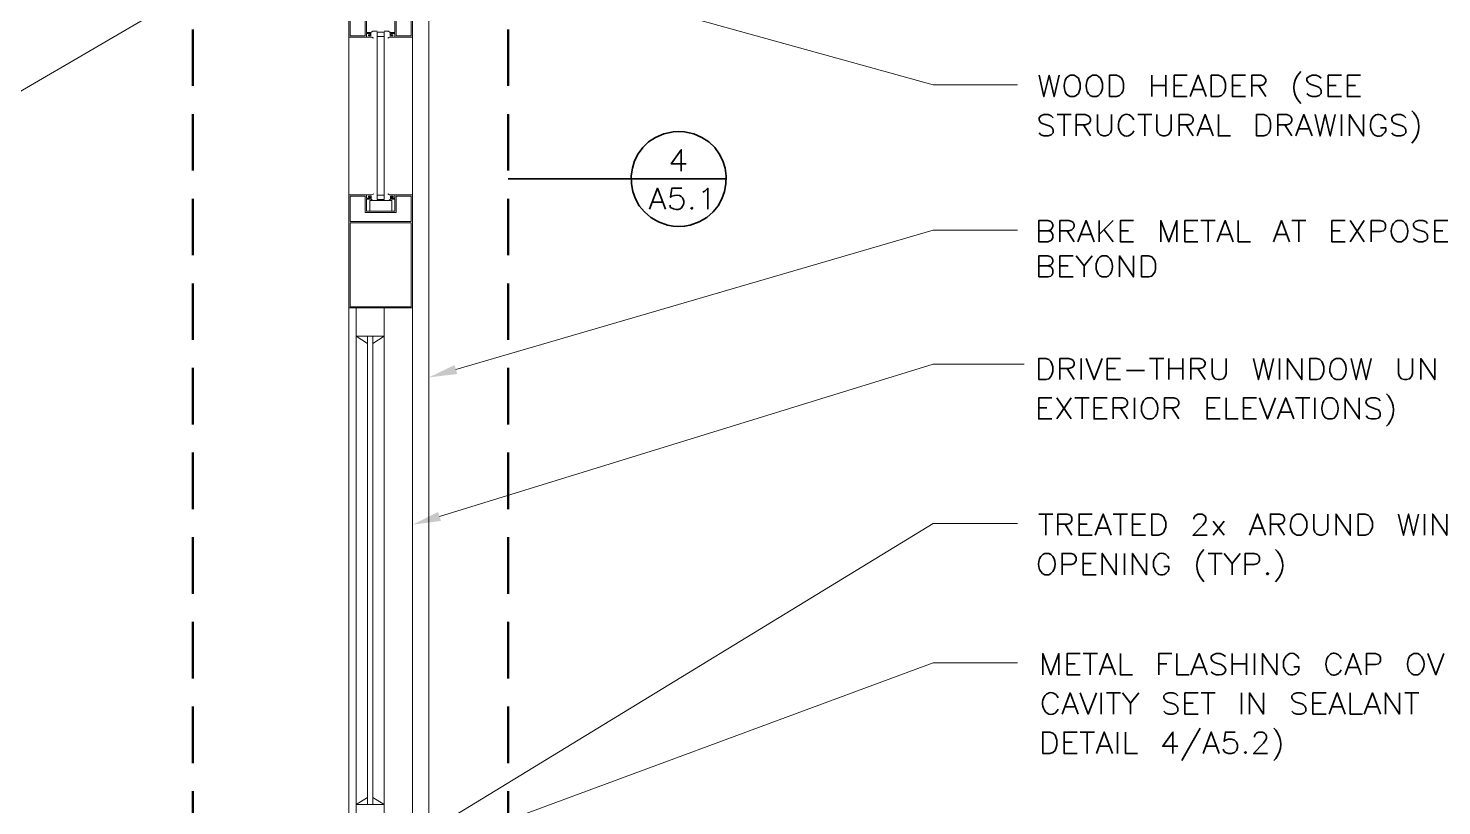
# Model space of a CAD drawing. Header units: inches. Extents: x 5 to 516, y -193 to 129.
# Drawn here: x 33.73 to 42.09, y -187.71 to -183.11 of the extents above; entities that cross this region are included whole.
import ezdxf

# ---------------------------------------------------------------- set-up
doc = ezdxf.new("R2010")
doc.units = ezdxf.units.IN
doc.header["$MEASUREMENT"] = 0
doc.layers.add('PDF7_Geometry', color=7, linetype='Continuous')
doc.layers.add('PDF7_Solid Fills', color=7, linetype='Continuous')

msp = doc.modelspace()

# ---------------------------------------------------------------- linework, layer by layer
at = {"layer": 'PDF7_Geometry', "lineweight": 15}
for points in [[(35.5957741, -182.4802286), (39.0824411, -183.4468954), (39.5824411, -183.4468954)], [(34.7913285, -182.8402276), (32.9991061, -183.8857832), (32.537995, -183.8857832)], [(36.1013284, -182.8946732), (36.1024395, -187.8891183)], [(35.7657752, -183.1657835), (35.6302196, -183.1657835), (35.6302196, -182.9991168)], [(35.7268858, -183.1580054), (35.6379969, -183.1580054), (35.6379969, -183.0068943), (35.6613303, -183.0068943)], [(35.8702189, -183.1657835), (36.0057745, -183.1657835), (36.0057745, -182.9991168), (35.9746633, -182.9991168), (35.9746633, -183.0068946)], [(35.9091083, -183.0613393), (35.9091083, -183.158006), (35.9979972, -183.158006), (35.9979972, -183.0068949)], [(35.7268845, -183.158006), (35.7268845, -183.0613393)], [(35.734663, -183.1391168), (35.734663, -183.0691168)], [(35.8746631, -183.1580057), (35.8746631, -183.1391168), (35.9013297, -183.1391168), (35.9013297, -183.0691168)], [(35.6302183, -183.1657835), (35.6302183, -187.8424504)], [(35.734663, -183.1657835), (35.734663, -183.1446724)], [(35.7602187, -183.158006), (35.7602187, -183.1391171), (35.7346631, -183.1391171)], [(35.7446633, -183.1580062), (35.7446633, -183.1524507), (35.7557744, -183.1524507), (35.7557744, -183.1446729), (35.7346633, -183.1446729)], [(35.7446638, -183.158006), (35.7602193, -183.158006)], [(35.7602182, -183.1391171), (35.7713294, -183.1313393), (35.7968849, -183.1313393)], [(35.7757736, -183.1713388), (35.7657736, -183.1657833)], [(35.796885, -183.1368946), (35.8391072, -183.1368946)], [(35.796885, -183.1624503), (35.8391072, -183.1624503)], [(35.8391078, -183.1313393), (35.8646633, -183.1313393)], [(35.859107, -183.1713388), (35.8702181, -183.1657833)], [(35.8646634, -183.1313393), (35.8746634, -183.1391171)], [(35.8746635, -183.158006), (35.8902191, -183.158006), (35.8902191, -183.1524505), (35.8802191, -183.1524505)], [(35.9013297, -183.1446732), (35.8802186, -183.1446732), (35.8802186, -183.152451)], [(35.9013297, -183.1657835), (35.9013297, -183.1446724)], [(36.0057745, -183.1657835), (36.0057745, -187.8835615)], [(35.6302183, -184.0968952), (35.7657739, -184.0968952)], [(35.7268845, -184.2013393), (35.7268845, -184.1046727), (35.6379956, -184.1046727), (35.6379956, -184.2557838)], [(35.734663, -184.0968952), (35.734663, -184.1180063)], [(35.734663, -184.1180055), (35.7557742, -184.1180055)], [(35.734663, -184.193562), (35.734663, -184.1224509), (35.7613297, -184.1224509)], [(35.7457737, -184.1046727), (35.7613293, -184.1046727)], [(35.7457744, -184.1046724), (35.7457744, -184.110228), (35.7557744, -184.110228), (35.7557744, -184.1180058)], [(35.796885, -184.1302283), (35.7713294, -184.1302283), (35.7613294, -184.1224505)], [(35.7613309, -184.1046727), (35.7613309, -184.1224505)], [(35.7768858, -184.0913399), (35.7657747, -184.0968954)], [(35.796885, -184.0991173), (35.8391072, -184.0991173)], [(35.796885, -184.1257841), (35.8391072, -184.1257841)], [(35.8391078, -184.1302283), (35.8646633, -184.1302283)], [(35.8602192, -184.0913399), (35.8702192, -184.0968954)], [(35.8646634, -184.1302283), (35.8757745, -184.1224505), (35.9013301, -184.1224505)], [(36.0057745, -184.0968952), (35.8702189, -184.0968952)], [(35.8757734, -184.1046727), (35.891329, -184.1046727), (35.891329, -184.1102282), (35.8802179, -184.1102282)], [(35.8757741, -184.1046727), (35.8757741, -184.1224505)], [(35.8802183, -184.110228), (35.8802183, -184.1180058)], [(35.9013297, -184.1180055), (35.8802186, -184.1180055)], [(35.9013297, -184.0968952), (35.9013297, -184.1180063)], [(35.9013297, -184.1224509), (35.9013297, -184.193562)], [(35.9091083, -184.2013393), (35.9091083, -184.1046727), (35.9979972, -184.1046727)], [(35.9979959, -184.1046727), (35.9979959, -184.2557838)], [(35.7268845, -184.2013388), (35.9091067, -184.2013388)], [(35.734663, -184.1935613), (35.9013297, -184.1935613)], [(35.6379969, -184.2557844), (35.997997, -184.2557844)], [(35.997997, -184.2635619), (35.6379969, -184.2635619), (35.6379969, -184.7580064)], [(35.9979959, -184.2635619), (35.9979959, -184.7580064)], [(36.2624409, -185.1291173), (39.0824411, -184.306895), (39.5824411, -184.306895)], [(36.0057745, -184.7657841), (35.6302188, -184.7657841)], [(35.9979959, -184.758006), (35.6379958, -184.758006)], [(35.6724411, -184.7657841), (35.6724411, -184.9324507)], [(35.8391078, -184.7657841), (35.8391078, -184.9324507), (35.77133, -184.974673)], [(35.6724411, -187.7046734), (35.6724411, -184.873562)], [(35.8391078, -187.7046734), (35.8391078, -184.873562)], [(35.7402172, -184.9746729), (35.6724395, -184.9324507), (35.8391061, -184.9324507)], [(35.7402172, -187.6991175), (35.7402172, -184.9324507)], [(35.7713294, -187.6991175), (35.7713294, -184.9324507)], [(36.1646625, -185.9968949), (39.0824405, -185.0980059), (39.6202185, -185.0980059)], [(35.8068857, -188.0368957), (39.0824416, -186.0380066), (39.5824417, -186.0380066)], [(36.2835523, -187.8968952), (39.0824413, -186.8624506), (39.5824414, -186.8624506)], [(35.7713294, -187.6580064), (35.8391071, -187.6991175), (35.6724405, -187.6991175), (35.7402182, -187.6580064)], [(35.6724411, -187.6991178), (35.6724411, -187.8735622), (35.8391078, -187.8735622), (35.8391078, -187.6991178)]]:
    msp.add_lwpolyline(points, dxfattribs=at)
at = {"layer": 'PDF7_Geometry', "lineweight": 50}
for points in [[(34.7079951, -183.453562), (34.7079951, -183.1202286)], [(36.5702186, -183.1202286), (36.5702186, -183.453562)], [(34.7079951, -183.953562), (34.7079951, -183.6202287)], [(36.5702186, -183.6202287), (36.5702186, -183.953562)], [(34.7079951, -184.4535621), (34.7079951, -184.1202287)], [(36.5702186, -184.1202287), (36.5702186, -184.4535621)], [(34.7079951, -184.9535621), (34.7079951, -184.6202288)], [(36.5702186, -184.6202288), (36.5702186, -184.9535621)], [(34.7079951, -185.4535622), (34.7079951, -185.1202288)], [(36.5702186, -185.1202288), (36.5702186, -185.4535622)], [(34.7079951, -185.9535622), (34.7079951, -185.6202288)], [(36.5702186, -185.6202288), (36.5702186, -185.9535622)], [(34.7079951, -186.4535622), (34.7079951, -186.1202289)], [(36.5702186, -186.1202289), (36.5702186, -186.4535622)], [(34.7079951, -186.9535623), (34.7079951, -186.6202289)], [(36.5702186, -186.6202289), (36.5702186, -186.9535623)], [(34.7079951, -187.4535623), (34.7079951, -187.120229)], [(36.5702186, -187.120229), (36.5702186, -187.4535623)], [(34.7079951, -187.9535624), (34.7079951, -187.620229)], [(36.5702186, -187.620229), (36.5702186, -187.9535624)]]:
    msp.add_lwpolyline(points, dxfattribs=at)
at = {"layer": 'PDF7_Geometry', "lineweight": 15}
for points in [[(35.796885, -184.1257836), (35.796885, -183.1368946), (35.8391072, -183.1368946), (35.8391072, -184.1257836)], [(35.8835527, -184.130228), (35.8835527, -184.1935613), (35.7535527, -184.1935613), (35.7535527, -184.130228)]]:
    msp.add_lwpolyline(points, close=True, dxfattribs=at)
at = {"layer": 'PDF7_Geometry', "lineweight": 35}
for points in [[(41.2568848, -183.3680054), (41.2457737, -183.3802276)], [(39.7091077, -183.3913389), (39.7379966, -183.5168945), (39.7679966, -183.3913389), (39.7979966, -183.5168945), (39.8279966, -183.3913389)], [(39.8935515, -183.5168945), (39.9168848, -183.5168945), (39.929107, -183.5113389), (39.9413292, -183.4991167), (39.9468848, -183.4868945), (39.9524404, -183.4691167), (39.9524404, -183.4391167), (39.9468848, -183.4213389), (39.9413292, -183.4091167), (39.929107, -183.3980056), (39.9168848, -183.3913389), (39.8935515, -183.3913389), (39.8813292, -183.3980056), (39.869107, -183.4091167)], [(40.024664, -183.5168945), (40.0479974, -183.5168945), (40.0602196, -183.5113389), (40.0724418, -183.4991167), (40.0779974, -183.4868945), (40.0835529, -183.4691167), (40.0835529, -183.4391167), (40.0779974, -183.4213389), (40.0724418, -183.4091167), (40.0602196, -183.3980056), (40.0479974, -183.3913389), (40.024664, -183.3913389), (40.0124418, -183.3980056), (40.0002196, -183.4091167)], [(40.3757744, -183.3913389), (40.3757744, -183.5168945)], [(40.3757744, -183.4513387), (40.4591078, -183.4513387)], [(40.4591078, -183.3913389), (40.4591078, -183.5168945)], [(40.5846625, -183.516895), (40.5068847, -183.516895), (40.5068847, -183.3913395), (40.5846625, -183.3913395)], [(40.5068847, -183.4513387), (40.5546625, -183.4513387)], [(40.6024409, -183.516895), (40.6502187, -183.3913395), (40.6968854, -183.516895)], [(40.9291076, -183.516895), (40.852441, -183.516895), (40.852441, -183.3913395), (40.9291076, -183.3913395)], [(40.852441, -183.4513387), (40.9002187, -183.4513387)], [(40.9657742, -183.516895), (40.9657742, -183.3913395), (41.0191076, -183.3913395), (41.0368853, -183.3980061), (41.0424409, -183.4035617), (41.0491076, -183.4157839), (41.0491076, -183.4280061), (41.0424409, -183.4391172), (41.0368853, -183.4457839), (41.0191076, -183.4513395), (40.9657742, -183.4513395)], [(41.0068848, -183.4513387), (41.049107, -183.5168943)], [(41.3757745, -183.4091171), (41.3646634, -183.398006), (41.3468856, -183.3913393), (41.3224412, -183.3913393), (41.3046634, -183.398006), (41.2924412, -183.4091171), (41.2924412, -183.4213393), (41.2991078, -183.4335616), (41.3046634, -183.4391171), (41.3168856, -183.4457838), (41.3524412, -183.4568949), (41.3646634, -183.4635616), (41.370219, -183.4691171), (41.3757745, -183.4813393), (41.3757745, -183.4991171), (41.3646634, -183.5113393), (41.3468856, -183.5168949), (41.3224412, -183.5168949), (41.3046634, -183.5113393), (41.2924412, -183.4991171)], [(41.4957751, -183.516895), (41.4179973, -183.516895), (41.4179973, -183.3913395), (41.4957751, -183.3913395)], [(41.4179973, -183.4513387), (41.4657751, -183.4513387)], [(41.6091083, -183.516895), (41.5313305, -183.516895), (41.5313305, -183.3913395), (41.6091083, -183.3913395)], [(41.5313305, -183.4513387), (41.5791083, -183.4513387)], [(40.620218, -183.4746723), (40.6791069, -183.4746723)], [(41.2457737, -183.5468943), (41.2568848, -183.5580054)], [(39.7924411, -183.6424511), (39.7802188, -183.6302289), (39.7624411, -183.6235622), (39.7379966, -183.6235622), (39.7202188, -183.6302289), (39.7091077, -183.6424511), (39.7091077, -183.6535623), (39.7146633, -183.6657845), (39.7202188, -183.67134), (39.7324411, -183.6780067), (39.7679966, -183.6891178), (39.7802188, -183.6957845), (39.7857744, -183.70134), (39.7924411, -183.7135623), (39.7924411, -183.73134), (39.7802188, -183.7435623), (39.7624411, -183.7491178), (39.7379966, -183.7491178), (39.7202188, -183.7435623), (39.7091077, -183.73134)], [(39.8157746, -183.6235619), (39.8991079, -183.6235619)], [(39.8579973, -183.6235619), (39.8579973, -183.7491175)], [(39.9291078, -183.7491169), (39.9291078, -183.6235613), (39.9824412, -183.6235613), (40.0002189, -183.630228), (40.0068856, -183.6357835), (40.0124412, -183.6480057), (40.0124412, -183.660228), (40.0068856, -183.6713391), (40.0002189, -183.6780057), (39.9824412, -183.6835613), (39.9291078, -183.6835613)], [(40.0546639, -183.6235619), (40.0546639, -183.7135619), (40.0602195, -183.7313397), (40.0724417, -183.7435619), (40.0902195, -183.7491175), (40.1013306, -183.7491175), (40.1202195, -183.7435619), (40.1313306, -183.7313397), (40.1379973, -183.7135619), (40.1379973, -183.6235619)], [(40.2924411, -183.6235619), (40.3757744, -183.6235619)], [(40.3335517, -183.6235619), (40.3335517, -183.7491175)], [(40.4057744, -183.6235619), (40.4057744, -183.7135619), (40.4113299, -183.7313397), (40.4235521, -183.7435619), (40.4413299, -183.7491175), (40.4535521, -183.7491175), (40.4713299, -183.7435619), (40.482441, -183.7313397), (40.4891077, -183.7135619), (40.4891077, -183.6235619)], [(40.5368847, -183.7491169), (40.5368847, -183.6235613), (40.590218, -183.6235613), (40.6079958, -183.630228), (40.6135513, -183.6357835), (40.620218, -183.6480057), (40.620218, -183.660228), (40.6135513, -183.6713391), (40.6079958, -183.6780057), (40.590218, -183.6835613), (40.5368847, -183.6835613)], [(40.6435515, -183.7491169), (40.6913293, -183.6235613), (40.7391071, -183.7491169)], [(40.7691076, -183.6235619), (40.7691076, -183.7491175), (40.8402187, -183.7491175)], [(41.120218, -183.7491169), (41.120218, -183.6235613), (41.1735514, -183.6235613), (41.1913292, -183.630228), (41.1979958, -183.6357835), (41.2035514, -183.6480057), (41.2035514, -183.660228), (41.1979958, -183.6713391), (41.1913292, -183.6780057), (41.1735514, -183.6835613), (41.120218, -183.6835613)], [(41.2268849, -183.7491169), (41.2746627, -183.6235613), (41.3224405, -183.7491169)], [(41.3402181, -183.6235619), (41.3702182, -183.7491175), (41.4002182, -183.6235619), (41.4302182, -183.7491175), (41.4602182, -183.6235619)], [(41.4957742, -183.6235619), (41.4957742, -183.7491175)], [(41.5435534, -183.7491169), (41.5435534, -183.6235613), (41.6268867, -183.7491169), (41.6268867, -183.6235613)], [(41.8768856, -183.6424511), (41.8646634, -183.6302289), (41.8468856, -183.6235622), (41.8224412, -183.6235622), (41.8046634, -183.6302289), (41.7935523, -183.6424511), (41.7935523, -183.6535623), (41.7991078, -183.6657845), (41.8046634, -183.67134), (41.8168856, -183.6780067), (41.8524412, -183.6891178), (41.8646634, -183.6957845), (41.870219, -183.70134), (41.8768856, -183.7135623), (41.8768856, -183.73134), (41.8646634, -183.7435623), (41.8468856, -183.7491178), (41.8224412, -183.7491178), (41.8046634, -183.7435623), (41.7935523, -183.73134)], [(41.9124409, -183.6002284), (41.9246631, -183.6124506)], [(39.9713306, -183.6835617), (40.0124417, -183.7491173)], [(40.5779975, -183.6835617), (40.6202197, -183.7491173)], [(40.6613308, -183.7068952), (40.7213308, -183.7068952)], [(41.1624408, -183.6835617), (41.2035519, -183.7491173)], [(41.2457741, -183.7068952), (41.304663, -183.7068952)], [(41.7513304, -183.7313396), (41.757997, -183.7191174), (41.757997, -183.7013396), (41.727997, -183.7013396)], [(37.6135516, -183.7246721), (37.5791072, -183.7224499), (37.5457739, -183.7246721)], [(40.2502187, -183.7435618), (40.2624409, -183.7313396), (40.2691076, -183.7191174)], [(41.9246631, -183.7791173), (41.9124409, -183.7913395)], [(37.5946644, -183.9568947), (37.5946644, -183.8313391), (37.5346644, -183.9146725), (37.6235533, -183.9146725)], [(36.5702186, -184.0035623), (37.2979964, -184.0035623)], [(37.8602193, -184.0035623), (37.297997, -184.0035623)], [(37.406884, -184.1824507), (37.4546618, -184.0580062), (37.5013285, -184.1824507)], [(37.5968842, -184.0580056), (37.5379954, -184.0580056), (37.5313287, -184.111339), (37.5379954, -184.1057834)], [(37.7224404, -184.0813392), (37.7335515, -184.0757836), (37.7513292, -184.0580058), (37.7513292, -184.1824503)], [(37.4246634, -184.141339), (37.4835523, -184.141339)], [(37.5313287, -184.171339), (37.5257731, -184.1591168)], [(37.5124405, -184.2768944), (37.5457739, -184.2824499), (37.5791072, -184.2846721), (37.6135516, -184.2824499), (37.646885, -184.2768944)], [(39.7068856, -184.374673), (39.7068856, -184.2491174), (39.76133, -184.2491174), (39.7791078, -184.2557841), (39.7846634, -184.2613397), (39.7902189, -184.2735619), (39.7902189, -184.284673), (39.7846634, -184.2968952), (39.7791078, -184.3035619), (39.76133, -184.3091175), (39.7068856, -184.3091175)], [(39.8324417, -184.374673), (39.8324417, -184.2491174), (39.885775, -184.2491174), (39.9035528, -184.2557841), (39.9102195, -184.2613397), (39.915775, -184.2735619), (39.915775, -184.284673), (39.9102195, -184.2968952), (39.9035528, -184.3035619), (39.885775, -184.3091175), (39.8324417, -184.3091175)], [(39.9391086, -184.374673), (39.9868863, -184.2491174), (40.0346641, -184.374673)], [(40.0646624, -184.2491169), (40.0646624, -184.3746725)], [(40.1479957, -184.2491169), (40.0646624, -184.3324502)], [(40.2668852, -184.374673), (40.1902185, -184.374673), (40.1902185, -184.2491174), (40.2668852, -184.2491174)], [(40.4279979, -184.374673), (40.4279979, -184.2491174), (40.4757757, -184.374673), (40.5235535, -184.2491174), (40.5235535, -184.374673)], [(40.6479978, -184.374673), (40.5713311, -184.374673), (40.5713311, -184.2491174), (40.6479978, -184.2491174)], [(40.6657751, -184.2491169), (40.7491084, -184.2491169)], [(40.7079956, -184.2491169), (40.7079956, -184.3746725)], [(40.7613313, -184.374673), (40.8091091, -184.2491174), (40.8568869, -184.374673)], [(40.8868851, -184.2491169), (40.8868851, -184.3746725), (40.9579963, -184.3746725)], [(41.0946647, -184.374673), (41.1424424, -184.2491174), (41.1902202, -184.374673)], [(41.2024414, -184.2491169), (41.2857748, -184.2491169)], [(41.243552, -184.2491169), (41.243552, -184.3746725)], [(41.5179964, -184.374673), (41.4402186, -184.374673), (41.4402186, -184.2491174), (41.5179964, -184.2491174)], [(41.6313299, -184.2491169), (41.5479965, -184.3746725)], [(41.5479977, -184.2491169), (41.631331, -184.3746725)], [(41.6724416, -184.374673), (41.6724416, -184.2491174), (41.7257749, -184.2491174), (41.7446638, -184.2557841), (41.7502194, -184.2613397), (41.7557749, -184.2735619), (41.7557749, -184.2913397), (41.7502194, -184.3035619), (41.7446638, -184.3091175), (41.7257749, -184.314673), (41.6724416, -184.314673)], [(41.863552, -184.2557836), (41.8513298, -184.2491169), (41.8279965, -184.2491169), (41.8157742, -184.2557836), (41.803552, -184.2668947)], [(42.0057749, -184.2668951), (41.9946638, -184.255784), (41.976886, -184.2491173), (41.9524416, -184.2491173), (41.9346638, -184.255784), (41.9224416, -184.2668951), (41.9224416, -184.2791173), (41.9291083, -184.2913395), (41.9346638, -184.2968951), (41.946886, -184.3035618), (41.9824416, -184.3146729), (41.9946638, -184.3213395), (42.0002194, -184.3268951), (42.0057749, -184.3391173), (42.0057749, -184.3568951), (41.9946638, -184.3680062), (41.976886, -184.3746729), (41.9524416, -184.3746729), (41.9346638, -184.3680062), (41.9224416, -184.3568951)], [(42.1257744, -184.374673), (42.0479966, -184.374673), (42.0479966, -184.2491174), (42.1257744, -184.2491174)], [(39.7613312, -184.3091179), (39.779109, -184.3146734), (39.7846645, -184.3213401), (39.7902201, -184.3324512), (39.7902201, -184.350229), (39.7846645, -184.3624512), (39.779109, -184.3680068), (39.7613312, -184.3746734), (39.7068868, -184.3746734)], [(39.8746622, -184.3091179), (39.9157733, -184.3746734)], [(39.9579955, -184.3324502), (40.0168844, -184.3324502)], [(40.0946646, -184.3035614), (40.1479979, -184.3746725)], [(40.1902185, -184.3091179), (40.2368852, -184.3091179)], [(40.5713311, -184.3091179), (40.6191089, -184.3091179)], [(40.7791083, -184.3324502), (40.8391084, -184.3324502)], [(41.1124417, -184.3324502), (41.1724417, -184.3324502)], [(41.4402186, -184.3091179), (41.4879964, -184.3091179)], [(41.8279965, -184.3746725), (41.8513298, -184.3746725), (41.863552, -184.3680058)], [(42.0479966, -184.3091179), (42.0957744, -184.3091179)], [(39.7068856, -184.5824503), (39.7068856, -184.4580058), (39.76133, -184.4580058), (39.7791078, -184.4635614), (39.7846634, -184.470228), (39.7902189, -184.4813391), (39.7902189, -184.4935614), (39.7846634, -184.5057836), (39.7791078, -184.5113391), (39.76133, -184.5168947), (39.7068856, -184.5168947)], [(39.9102195, -184.5824503), (39.8324417, -184.5824503), (39.8324417, -184.4580058), (39.9102195, -184.4580058)], [(39.9279979, -184.4580064), (39.9757757, -184.5168952), (39.9757757, -184.5824508)], [(40.0235518, -184.4580064), (39.975774, -184.5168952)], [(40.1179973, -184.4635619), (40.1068862, -184.4580064), (40.0824417, -184.4580064), (40.0702195, -184.4635619), (40.0591084, -184.4757841)], [(40.1835521, -184.5824503), (40.1835521, -184.4580058), (40.2668855, -184.5824503), (40.2668855, -184.4580058)], [(39.7613312, -184.5168951), (39.779109, -184.5235618), (39.7846645, -184.5291173), (39.7902201, -184.5413396), (39.7902201, -184.5591173), (39.7846645, -184.5713396), (39.779109, -184.5768951), (39.7613312, -184.5824507), (39.7068868, -184.5824507)], [(39.8324417, -184.5168951), (39.8802195, -184.5168951)], [(40.0824417, -184.5824508), (40.1068862, -184.5824508), (40.1179973, -184.5768953)], [(39.8324417, -185.1891172), (39.8324417, -185.0646727), (39.885775, -185.0646727), (39.9035528, -185.0702283), (39.9102195, -185.0757838), (39.915775, -185.088006), (39.915775, -185.1002283), (39.9102195, -185.1124505), (39.9035528, -185.118006), (39.885775, -185.1235616), (39.8324417, -185.1235616)], [(39.8746622, -185.123562), (39.9157733, -185.1891176)], [(39.9579955, -185.0646732), (39.9579955, -185.1891177)], [(39.9868855, -185.0646732), (40.0346633, -185.1891177), (40.0824411, -185.0646732)], [(40.1902194, -185.1891172), (40.1124416, -185.1891172), (40.1124416, -185.0646727), (40.1902194, -185.0646727)], [(40.1124416, -185.123562), (40.1602194, -185.123562)], [(40.3624416, -185.0646732), (40.445775, -185.0646732)], [(40.4046644, -185.0646732), (40.4046644, -185.1891177)], [(40.4757749, -185.0646732), (40.4757749, -185.1891177)], [(40.4757749, -185.123562), (40.5591082, -185.123562)], [(40.5591082, -185.0646732), (40.5591082, -185.1891177)], [(40.6068852, -185.1891172), (40.6068852, -185.0646727), (40.6602185, -185.0646727), (40.6779963, -185.0702283), (40.6835519, -185.0757838), (40.6902185, -185.088006), (40.6902185, -185.1002283), (40.6835519, -185.1124505), (40.6779963, -185.118006), (40.6602185, -185.1235616), (40.6068852, -185.1235616)], [(40.6479958, -185.123562), (40.690218, -185.1891176)], [(40.7313291, -185.0646732), (40.7313291, -185.1535621), (40.7379958, -185.1713399), (40.7491069, -185.1835621), (40.7679958, -185.1891177), (40.7791069, -185.1891177), (40.7968847, -185.1835621), (40.8091069, -185.1713399), (40.8146625, -185.1535621), (40.8146625, -185.0646732)], [(40.9757749, -185.0646732), (41.0057749, -185.1891177), (41.0357749, -185.0646732), (41.0657749, -185.1891177), (41.0946638, -185.0646732)], [(41.1302188, -185.0646732), (41.1302188, -185.1891177)], [(41.177998, -185.1891172), (41.177998, -185.0646727), (41.2613313, -185.1891172), (41.2613313, -185.0646727)], [(41.5002199, -185.0702288), (41.4879977, -185.0646732), (41.4646643, -185.0646732), (41.4524421, -185.0702288), (41.4402199, -185.082451)], [(41.5535519, -185.0646732), (41.5835519, -185.1891177), (41.6135519, -185.0646732), (41.6424408, -185.1891177), (41.6724408, -185.0646732)], [(41.8335518, -185.0646732), (41.8335518, -185.1535621), (41.8391073, -185.1713399), (41.8513296, -185.1835621), (41.8691074, -185.1891177), (41.8813296, -185.1891177), (41.8991074, -185.1835621), (41.9113296, -185.1713399), (41.9168851, -185.1535621), (41.9168851, -185.0646732)], [(41.9646632, -185.1891172), (41.9646632, -185.0646727), (42.0479966, -185.1891172), (42.0479966, -185.0646727)], [(40.2257749, -185.1357837), (40.3324416, -185.1357837)], [(41.4646643, -185.1891177), (41.4879977, -185.1891177), (41.5002199, -185.1835621)], [(39.7846634, -185.4213396), (39.7068856, -185.4213396), (39.7068856, -185.2968951), (39.7846634, -185.2968951)], [(39.8146624, -185.2968951), (39.8979957, -185.4213395)], [(39.8979957, -185.2968951), (39.8146624, -185.4213395)], [(39.9213292, -185.2968951), (40.0046626, -185.2968951)], [(39.963552, -185.2968951), (39.963552, -185.4213395)], [(40.1124403, -185.4213396), (40.0346625, -185.4213396), (40.0346625, -185.2968951), (40.1124403, -185.2968951)], [(40.1479957, -185.4213396), (40.1479957, -185.2968951), (40.2013291, -185.2968951), (40.2191069, -185.3024507), (40.2257735, -185.3080062), (40.2313291, -185.3202284), (40.2313291, -185.3324507), (40.2257735, -185.3446729), (40.2191069, -185.3502284), (40.2013291, -185.355784), (40.1479957, -185.355784)], [(40.2735518, -185.2968951), (40.2735518, -185.4213395)], [(40.3857744, -185.3024506), (40.3746632, -185.2968951), (40.3502188, -185.2968951), (40.3391077, -185.3024506), (40.3268855, -185.3146729)], [(40.4513292, -185.4213396), (40.4513292, -185.2968951), (40.5057736, -185.2968951), (40.5235514, -185.3024507), (40.529107, -185.3080062), (40.5346625, -185.3202284), (40.5346625, -185.3324507), (40.529107, -185.3446729), (40.5235514, -185.3502284), (40.5057736, -185.355784), (40.4513292, -185.355784)], [(40.7791081, -185.4213396), (40.7024414, -185.4213396), (40.7024414, -185.2968951), (40.7791081, -185.2968951)], [(40.8146625, -185.2968951), (40.8146625, -185.4213395), (40.8868847, -185.4213395)], [(40.9935517, -185.4213396), (40.9168851, -185.4213396), (40.9168851, -185.2968951), (40.9935517, -185.2968951)], [(41.0113313, -185.2968951), (41.0591091, -185.4213395), (41.1068869, -185.2968951)], [(41.1191081, -185.4213396), (41.1668859, -185.2968951), (41.2146637, -185.4213396)], [(41.225775, -185.2968951), (41.3091083, -185.2968951)], [(41.2679955, -185.2968951), (41.2679955, -185.4213395)], [(41.3391082, -185.2968951), (41.3391082, -185.4213395)], [(41.4524407, -185.3024506), (41.4402184, -185.2968951), (41.4168851, -185.2968951), (41.4046629, -185.3024506), (41.3924406, -185.3146729)], [(41.5179955, -185.4213396), (41.5179955, -185.2968951), (41.6013288, -185.4213396), (41.6013288, -185.2968951)], [(41.725775, -185.3146733), (41.7146639, -185.302451), (41.6968861, -185.2968955)], [(39.7068856, -185.3557838), (39.7546634, -185.3557838)], [(40.0346625, -185.3557838), (40.0824403, -185.3557838)], [(40.1902185, -185.3557838), (40.2313296, -185.4213394)], [(40.493552, -185.3557838), (40.5346631, -185.4213394)], [(40.7024414, -185.3557838), (40.7491081, -185.3557838)], [(40.9168851, -185.3557838), (40.9635517, -185.3557838)], [(41.1368852, -185.3802284), (41.1957741, -185.3802284)], [(41.6546639, -185.3446733), (41.6668861, -185.3502288), (41.7024417, -185.3624511), (41.7146639, -185.3680066), (41.7202194, -185.3735622), (41.725775, -185.3857844), (41.725775, -185.4035622), (41.7146639, -185.4157844), (41.6968861, -185.4213399), (41.6724417, -185.4213399), (41.6546639, -185.4157844), (41.6424417, -185.4035622)], [(40.3502188, -185.4213395), (40.3746632, -185.4213395), (40.3857744, -185.415784)], [(41.4168851, -185.4213395), (41.4402184, -185.4213395), (41.4524407, -185.415784)], [(39.7068856, -185.9835621), (39.7902189, -185.9835621)], [(39.7491084, -185.9835621), (39.7491084, -186.1080066)], [(39.8202188, -186.108006), (39.8202188, -185.9835616), (39.8746633, -185.9835616), (39.8924411, -185.9891171), (39.8979966, -185.9957838), (39.9035522, -186.0068949), (39.9035522, -186.0191171), (39.8979966, -186.0313394), (39.8924411, -186.0368949), (39.8746633, -186.0435616), (39.8202188, -186.0435616)], [(39.8624416, -186.0435619), (39.9035527, -186.1080064)], [(40.0235527, -186.108006), (39.9457749, -186.108006), (39.9457749, -185.9835616), (40.0235527, -185.9835616)], [(39.9457749, -186.0435619), (39.9935527, -186.0435619)], [(40.0413289, -186.108006), (40.0879956, -185.9835616), (40.1357733, -186.108006)], [(40.1479957, -185.9835621), (40.2313291, -185.9835621)], [(40.1902185, -185.9835621), (40.1902185, -186.1080066)], [(40.339109, -186.108006), (40.2613313, -186.108006), (40.2613313, -185.9835616), (40.339109, -185.9835616)], [(40.2613313, -186.0435619), (40.309109, -186.0435619)], [(40.6246623, -186.013562), (40.6246623, -186.0068954), (40.6302178, -185.9957843), (40.6368845, -185.9891176), (40.6479956, -185.983562), (40.67244, -185.983562), (40.6835512, -185.9891176), (40.6902178, -185.9957843), (40.6957734, -186.0068954), (40.6957734, -186.0191176), (40.6902178, -186.0313398), (40.6779956, -186.0491176), (40.6191067, -186.1080065), (40.70244, -186.1080065)], [(40.8035518, -186.0246727), (40.7379962, -186.108006)], [(40.7379978, -186.0246727), (40.8035533, -186.108006)], [(40.9524414, -186.108006), (41.0002192, -185.9835616), (41.0468859, -186.108006)], [(41.0768853, -186.108006), (41.0768853, -185.9835616), (41.1302187, -185.9835616), (41.1491076, -185.9891171), (41.1546631, -185.9957838), (41.1602187, -186.0068949), (41.1602187, -186.0191171), (41.1546631, -186.0313394), (41.1491076, -186.0368949), (41.1302187, -186.0435616), (41.0768853, -186.0435616)], [(41.1191081, -186.0435619), (41.1602192, -186.1080064)], [(41.2679969, -185.9891177), (41.2557747, -185.9835621), (41.2324414, -185.9835621), (41.2202191, -185.9891177), (41.2079969, -186.0013399)], [(41.3335518, -185.9835621), (41.3335518, -186.072451), (41.3391073, -186.0902288), (41.3513295, -186.102451), (41.3691073, -186.1080066), (41.3813295, -186.1080066), (41.3991073, -186.102451), (41.4102184, -186.0902288), (41.4168851, -186.072451), (41.4168851, -185.9835621)], [(41.4646643, -186.108006), (41.4646643, -185.9835616), (41.5479977, -186.108006), (41.5479977, -185.9835616)], [(41.8335518, -185.9835621), (41.8635518, -186.1080066), (41.8935518, -185.9835621), (41.9224407, -186.1080066), (41.9524407, -185.9835621)], [(41.9879967, -185.9835621), (41.9879967, -186.1080066)], [(42.0357748, -186.108006), (42.0357748, -185.9835616), (42.1191082, -186.108006), (42.1191082, -185.9835616)], [(40.0591082, -186.0668955), (40.1179971, -186.0668955)], [(40.9702185, -186.0668955), (41.0291074, -186.0668955)], [(41.2324414, -186.1080066), (41.2557747, -186.1080066), (41.2679969, -186.102451)], [(39.7791075, -186.2213395), (39.7668852, -186.215784), (39.7435519, -186.215784), (39.7313297, -186.2213395), (39.7191075, -186.2335617)], [(39.8446646, -186.3413395), (39.8446646, -186.2157839), (39.8979979, -186.2157839), (39.9157757, -186.2213395), (39.9213312, -186.2280062), (39.9279979, -186.2391173), (39.9279979, -186.256895), (39.9213312, -186.2691173), (39.9157757, -186.2757839), (39.8979979, -186.2813395), (39.8446646, -186.2813395)], [(40.0468862, -186.3413395), (39.9691085, -186.3413395), (39.9691085, -186.2157839), (40.0468862, -186.2157839)], [(40.0824417, -186.3413395), (40.0824417, -186.2157839), (40.1657751, -186.3413395), (40.1657751, -186.2157839)], [(40.213552, -186.215784), (40.213552, -186.3413395)], [(40.2613313, -186.3413395), (40.2613313, -186.2157839), (40.3446646, -186.3413395), (40.3446646, -186.2157839)], [(40.6835522, -186.1924504), (40.672441, -186.2035616)], [(40.7079956, -186.215784), (40.7913289, -186.215784)], [(40.7491084, -186.215784), (40.7491084, -186.3413395)], [(40.8035518, -186.215784), (40.8513296, -186.275784), (40.8513296, -186.3413395)], [(40.8979958, -186.215784), (40.8513291, -186.275784)], [(40.927998, -186.3413395), (40.927998, -186.2157839), (40.9813313, -186.2157839), (41.0002202, -186.2213395), (41.0057758, -186.2280062), (41.0113313, -186.2391173), (41.0113313, -186.256895), (41.0057758, -186.2691173), (41.0002202, -186.2757839), (40.9813313, -186.2813395), (40.927998, -186.2813395)], [(41.1068852, -186.1924504), (41.1191075, -186.2035616)], [(39.9691085, -186.2757838), (40.0168862, -186.2757838)], [(40.3857749, -186.2635616), (40.3857749, -186.2935616), (40.3924416, -186.3113394)], [(40.4702193, -186.3224505), (40.4757749, -186.3113394), (40.4757749, -186.2935616), (40.4457749, -186.2935616)], [(40.4757749, -186.2457839), (40.4702193, -186.2335616), (40.4579971, -186.2213394)], [(39.7435519, -186.3413395), (39.7668852, -186.3413395), (39.7791075, -186.3346729)], [(40.672441, -186.3702282), (40.6835522, -186.3824505)], [(41.1191075, -186.3702282), (41.1068852, -186.3824505)], [(39.731329, -186.9324509), (39.731329, -186.8068953), (39.7791068, -186.9324509), (39.8268846, -186.8068953), (39.8268846, -186.9324509)], [(39.95244, -186.9324509), (39.8746622, -186.9324509), (39.8746622, -186.8068953), (39.95244, -186.8068953)], [(39.8746622, -186.8668952), (39.92244, -186.8668952)], [(39.9702184, -186.8068948), (40.0535517, -186.8068948)], [(40.0113312, -186.8068948), (40.0113312, -186.9324504)], [(40.0657746, -186.9324509), (40.1124413, -186.8068953), (40.160219, -186.9324509)], [(40.1902185, -186.8068948), (40.1902185, -186.9324504), (40.2613296, -186.9324504)], [(40.416885, -186.9324509), (40.416885, -186.8068953), (40.4946628, -186.8068953)], [(40.416885, -186.8668952), (40.4646628, -186.8668952)], [(40.5235519, -186.8068948), (40.5235519, -186.9324504), (40.5957741, -186.9324504)], [(40.6068852, -186.9324509), (40.654663, -186.8068953), (40.7024408, -186.9324509)], [(40.8102182, -186.824673), (40.797996, -186.8135619), (40.7802182, -186.8068952), (40.7557737, -186.8068952), (40.737996, -186.8135619), (40.7268849, -186.824673), (40.7268849, -186.8368952), (40.7324404, -186.8491174), (40.737996, -186.854673), (40.7502182, -186.8613397), (40.7857738, -186.8724508)], [(40.8513288, -186.8068948), (40.8513288, -186.9324504)], [(40.8513288, -186.8668952), (40.9346621, -186.8668952)], [(40.9346621, -186.8068948), (40.9346621, -186.9324504)], [(40.9824413, -186.8068948), (40.9824413, -186.9324504)], [(41.0302183, -186.9324509), (41.0302183, -186.8068953), (41.1135516, -186.9324509), (41.1135516, -186.8068953)], [(41.1546642, -186.8546731), (41.1546642, -186.8846731), (41.1613309, -186.9024508)], [(41.2391087, -186.9146731), (41.2446642, -186.9024508), (41.2446642, -186.8846731), (41.2146642, -186.8846731)], [(41.2446642, -186.8368953), (41.2391087, -186.8246731), (41.2268864, -186.8135619)], [(41.5179955, -186.9324509), (41.5657733, -186.8068953), (41.6135511, -186.9324509)], [(41.6435527, -186.9324509), (41.6435527, -186.8068953), (41.6968861, -186.8068953), (41.7146638, -186.813562), (41.7213305, -186.8191176), (41.7268861, -186.8313398), (41.7268861, -186.8491176), (41.7213305, -186.8613398), (41.7146638, -186.8668953), (41.6968861, -186.8724509), (41.6435527, -186.8724509)], [(41.9591082, -186.8135615), (41.946886, -186.8068948), (41.9235527, -186.8068948), (41.9113304, -186.8135615), (41.8991082, -186.8246726)], [(42.006886, -186.8068948), (42.0546638, -186.9324504), (42.1024416, -186.8068948)], [(40.0835517, -186.8902281), (40.1424405, -186.8902281)], [(40.6246623, -186.8902281), (40.6846623, -186.8902281)], [(40.7557737, -186.9324508), (40.737996, -186.9257841), (40.7268849, -186.914673)], [(41.5368847, -186.8902281), (41.5957736, -186.8902281)], [(41.9235527, -186.9324504), (41.946886, -186.9324504), (41.9591082, -186.9257837)], [(39.8446646, -187.1646727), (39.8924423, -187.0391172), (39.9402201, -187.1646727)], [(39.9524413, -187.0391178), (40.0002191, -187.1646733), (40.0479969, -187.0391178)], [(40.0768853, -187.0391178), (40.0768853, -187.1646733)], [(40.1068852, -187.0391178), (40.1902185, -187.0391178)], [(40.1491079, -187.0391178), (40.1491079, -187.1646733)], [(40.2024414, -187.0391178), (40.2502191, -187.0991178), (40.2502191, -187.1646733)], [(40.2979976, -187.0391178), (40.2502198, -187.0991178)], [(40.5302183, -187.0568948), (40.517996, -187.0457837), (40.5002183, -187.039117), (40.4757738, -187.039117), (40.457996, -187.0457837), (40.4468849, -187.0568948), (40.4468849, -187.069117), (40.4524405, -187.0813393), (40.457996, -187.0868948), (40.4702183, -187.0935615), (40.5057738, -187.1046726), (40.517996, -187.1113393), (40.5235516, -187.1168948), (40.5302183, -187.129117), (40.5302183, -187.1468948), (40.517996, -187.159117), (40.5002183, -187.1646726), (40.4757738, -187.1646726), (40.457996, -187.159117), (40.4468849, -187.1468948)], [(40.6491089, -187.1646727), (40.5713311, -187.1646727), (40.5713311, -187.0391172), (40.6491089, -187.0391172)], [(40.666885, -187.0391178), (40.7502184, -187.0391178)], [(40.7079956, -187.0391178), (40.7079956, -187.1646733)], [(40.9046645, -187.0391178), (40.9046645, -187.1646733)], [(40.9524414, -187.1646727), (40.9524414, -187.0391172), (41.0357748, -187.1646727), (41.0357748, -187.0391172)], [(41.2857748, -187.0568948), (41.2746637, -187.0457837), (41.2568859, -187.039117), (41.2324414, -187.039117), (41.2146637, -187.0457837), (41.2024414, -187.0568948), (41.2024414, -187.069117), (41.2091081, -187.0813393), (41.2146637, -187.0868948), (41.2268859, -187.0935615), (41.2624414, -187.1046726), (41.2746637, -187.1113393), (41.2802192, -187.1168948), (41.2857748, -187.129117), (41.2857748, -187.1468948), (41.2746637, -187.159117), (41.2568859, -187.1646726), (41.2324414, -187.1646726), (41.2146637, -187.159117), (41.2024414, -187.1468948)], [(41.4057753, -187.1646727), (41.3279976, -187.1646727), (41.3279976, -187.0391172), (41.4057753, -187.0391172)], [(41.4235515, -187.1646727), (41.4713293, -187.0391172), (41.5179959, -187.1646727)], [(41.5479977, -187.0391178), (41.5479977, -187.1646733), (41.6202199, -187.1646733)], [(41.6313299, -187.1646727), (41.6791077, -187.0391172), (41.7268854, -187.1646727)], [(41.756886, -187.1646727), (41.756886, -187.0391172), (41.8402193, -187.1646727), (41.8402193, -187.0391172)], [(41.8702192, -187.0391178), (41.9535526, -187.0391178)], [(41.9113298, -187.0391178), (41.9113298, -187.1646733)], [(39.8035533, -187.1591177), (39.8146644, -187.1468955), (39.821331, -187.1346732)], [(39.8624416, -187.1224511), (39.9224416, -187.1224511)], [(40.5713311, -187.0991176), (40.6191089, -187.0991176)], [(41.3279976, -187.0991176), (41.3757753, -187.0991176)], [(41.4413308, -187.1224511), (41.5002197, -187.1224511)], [(41.6491081, -187.1224511), (41.7091081, -187.1224511)], [(39.9346629, -187.3968951), (39.8568851, -187.3968951), (39.8568851, -187.2713396), (39.9346629, -187.2713396)], [(39.9524413, -187.2713396), (40.0357747, -187.2713396)], [(39.9935519, -187.2713396), (39.9935519, -187.3968952)], [(40.0479975, -187.3968951), (40.0946642, -187.2713396), (40.142442, -187.3968951)], [(40.1724415, -187.2713396), (40.1724415, -187.3968952)], [(40.2202184, -187.2713396), (40.2202184, -187.3968952), (40.2913295, -187.3968952)], [(40.5002184, -187.3968952), (40.5002184, -187.2713396), (40.4402183, -187.3546729), (40.5302184, -187.3546729)], [(40.6613308, -187.2480061), (40.553553, -187.4380061)], [(40.6791079, -187.3968951), (40.7268857, -187.2713396), (40.7735523, -187.3968951)], [(40.8691081, -187.2713396), (40.8102192, -187.2713396), (40.8035525, -187.325784), (40.8102192, -187.3191174), (40.827997, -187.3135618), (40.8457747, -187.3135618), (40.8635525, -187.3191174), (40.8757748, -187.3313396), (40.8813303, -187.3491174), (40.8813303, -187.3613396), (40.8757748, -187.3791174), (40.8635525, -187.3913396), (40.8457747, -187.3968952), (40.827997, -187.3968952), (40.8102192, -187.3913396), (40.8035525, -187.3846729), (40.797997, -187.3724507)], [(40.9824413, -187.3013395), (40.9824413, -187.295784), (40.9879969, -187.2835617), (40.9946636, -187.2780062), (41.0057747, -187.2713395), (41.0302191, -187.2713395), (41.0424413, -187.2780062), (41.0479969, -187.2835617), (41.0535525, -187.295784), (41.0535525, -187.3080062), (41.0479969, -187.3191173), (41.0357747, -187.3368951), (40.9768858, -187.3968951), (41.0602191, -187.3968951)], [(41.0957746, -187.2480061), (41.1079968, -187.2602283)], [(39.8568851, -187.3313394), (39.9046629, -187.3313394)], [(40.0657746, -187.3546729), (40.1246635, -187.3546729)], [(40.6968849, -187.3546729), (40.7557738, -187.3546729)], [(41.1079968, -187.426895), (41.0957746, -187.4380061)]]:
    msp.add_lwpolyline(points, dxfattribs=at)
for points in [[(40.1257744, -183.516895), (40.1257744, -183.3913395), (40.1668855, -183.3913395), (40.1846633, -183.3980061), (40.1968855, -183.4091172), (40.2035522, -183.4213395), (40.2091078, -183.4391172), (40.2091078, -183.4691172), (40.2035522, -183.486895), (40.1968855, -183.4991173), (40.1846633, -183.5113395), (40.1668855, -183.516895)], [(40.7268849, -183.516895), (40.7268849, -183.3913395), (40.7691071, -183.3913395), (40.7868849, -183.3980061), (40.7991071, -183.4091172), (40.8046626, -183.4213395), (40.8102182, -183.4391172), (40.8102182, -183.4691172), (40.8046626, -183.486895), (40.7991071, -183.4991173), (40.7868849, -183.5113395), (40.7691071, -183.516895)], [(40.9946642, -183.7491169), (40.9946642, -183.6235613), (41.0368864, -183.6235613), (41.0546642, -183.630228), (41.0668864, -183.6424502), (41.072442, -183.6535613), (41.0779975, -183.6713391), (41.0779975, -183.7013391), (41.072442, -183.7191169), (41.0668864, -183.7313391), (41.0546642, -183.7435613), (41.0368864, -183.7491169)], [(37.6568841, -184.1713389), (37.6502174, -184.1768945), (37.6568841, -184.18245), (37.6624396, -184.1768945)], [(40.3146624, -184.5824503), (40.3146624, -184.4580058), (40.3568846, -184.4580058), (40.3746624, -184.4635614), (40.3857735, -184.4757836), (40.3924402, -184.4880058), (40.3979958, -184.5057836), (40.3979958, -184.5357836), (40.3924402, -184.5535614), (40.3857735, -184.5646725), (40.3746624, -184.5768947), (40.3568846, -184.5824503)], [(39.7068856, -185.1891172), (39.7068856, -185.0646727), (39.7491078, -185.0646727), (39.7668856, -185.0702283), (39.7791078, -185.0824505), (39.7846634, -185.0946727), (39.7902189, -185.1124505), (39.7902189, -185.1413394), (39.7846634, -185.1591172), (39.7791078, -185.1713394), (39.7668856, -185.1835616), (39.7491078, -185.1891172)], [(41.3091083, -185.1891172), (41.3091083, -185.0646727), (41.3513305, -185.0646727), (41.3691083, -185.0702283), (41.3813305, -185.0824505), (41.3868861, -185.0946727), (41.3924416, -185.1124505), (41.3924416, -185.1413394), (41.3868861, -185.1591172), (41.3813305, -185.1713394), (41.3691083, -185.1835616), (41.3513305, -185.1891172)], [(40.3746622, -186.108006), (40.3746622, -185.9835616), (40.4157734, -185.9835616), (40.4335511, -185.9891171), (40.4457734, -186.0013394), (40.4513289, -186.0135616), (40.4579956, -186.0313394), (40.4579956, -186.0613394), (40.4513289, -186.0791171), (40.4457734, -186.0902283), (40.4335511, -186.1024505), (40.4157734, -186.108006)], [(41.5957746, -186.108006), (41.5957746, -185.9835616), (41.6368857, -185.9835616), (41.6546635, -185.9891171), (41.6668857, -186.0013394), (41.6724413, -186.0135616), (41.679108, -186.0313394), (41.679108, -186.0613394), (41.6724413, -186.0791171), (41.6668857, -186.0902283), (41.6546635, -186.1024505), (41.6368857, -186.108006)], [(41.0591083, -186.3291172), (41.0535527, -186.3346728), (41.0591083, -186.3413394), (41.0657749, -186.3346728)], [(39.731329, -187.3968951), (39.731329, -187.2713396), (39.7735513, -187.2713396), (39.791329, -187.2780062), (39.8035513, -187.2891174), (39.8091068, -187.3013396), (39.8146624, -187.3191174), (39.8146624, -187.3491174), (39.8091068, -187.3668951), (39.8035513, -187.3791174), (39.791329, -187.3913396), (39.7735513, -187.3968951)], [(40.9291079, -187.3846728), (40.9224412, -187.3913395), (40.9291079, -187.3968951), (40.9346635, -187.3913395)]]:
    msp.add_lwpolyline(points, close=True, dxfattribs=at)
msp.add_lwpolyline([(41.7624413, -185.2724505), (41.7735524, -185.2846727, -0.369416811), (41.7735524, -185.4513394), (41.7624413, -185.4635616)], format="xyb", dxfattribs=at)
for centre, major_axis, ratio, start_param, end_param in [((40.2286583, -183.6927835), (-0.0052107, 0.0710012), 0.704664256, 5.245130907, 7.922958182), ((41.7176403, -183.6906735), (-0.0057097, 0.0688278), 0.717655199, 5.221245637, 8.21972622), ((41.4529245, -186.8696017), (-0.0001422, 0.0645621), 0.750399506, 5.241955685, 10.460135837), ((39.778404, -187.0995733), (0.0022345, 0.0621068), 0.784547052, 5.252928062, 8.164755664)]:
    msp.add_ellipse(centre, major_axis=major_axis, ratio=ratio, start_param=start_param, end_param=end_param, dxfattribs=at)
for points in [[(39.869107, -183.4091167), (39.8483107, -183.4414686), (39.8534959, -183.5055426), (39.8935515, -183.5168945)], [(40.0002196, -183.4091167), (39.9794048, -183.4414871), (39.9846085, -183.5055426), (40.024664, -183.5168945)], [(41.2457737, -183.3802276), (41.2044218, -183.4275424), (41.2051626, -183.4993943), (41.2457737, -183.5468943)], [(41.9246631, -183.6124506), (41.9646261, -183.6640432), (41.9638668, -183.7273395), (41.9246631, -183.7791173)], [(40.1791076, -183.7013396), (40.1847928, -183.7355248), (40.2154039, -183.7658396), (40.2502187, -183.7435618)], [(37.5457739, -183.7246721), (37.234959, -183.769098), (37.2093294, -184.1931536), (37.5124405, -184.2768944)], [(37.646885, -184.2768944), (37.9481072, -184.1929314), (37.9231442, -183.7695239), (37.6135516, -183.7246721)], [(41.6735526, -183.7191174), (41.6876822, -183.7542655), (41.7277748, -183.7634692), (41.7513304, -183.7313396)], [(37.5379954, -184.1057834), (37.6408842, -184.0643019), (37.6265694, -184.2294501), (37.5313287, -184.171339)], [(41.803552, -184.2668947), (41.7811446, -184.3012095), (41.7862742, -184.3581725), (41.8279965, -184.3746725)], [(41.863552, -184.3680058), (41.8963298, -184.3433391), (41.8963298, -184.2804502), (41.863552, -184.2557836)], [(40.1179973, -184.5768953), (40.1528491, -184.5492841), (40.1513676, -184.4908027), (40.1179973, -184.4635619)], [(40.0591084, -184.4757841), (40.0354973, -184.5077471), (40.0431639, -184.5699693), (40.0824417, -184.5824508)], [(41.4402199, -185.082451), (41.4179791, -185.1157473), (41.4232199, -185.1740621), (41.4646643, -185.1891177)], [(41.5002199, -185.1835621), (41.5326828, -185.1596733), (41.5326828, -185.0941177), (41.5002199, -185.0702288)], [(41.6968861, -185.2968955), (41.664738, -185.291877), (41.6184417, -185.3079696), (41.6546639, -185.3446733)], [(40.3268855, -185.3146729), (40.3036077, -185.3505062), (40.3114225, -185.4060432), (40.3502188, -185.4213395)], [(40.3857744, -185.415784), (40.4203669, -185.3910803), (40.4196632, -185.327321), (40.3857744, -185.3024506)], [(41.3924406, -185.3146729), (41.3725518, -185.3466729), (41.3751629, -185.4081358), (41.4168851, -185.4213395)], [(41.4524407, -185.415784), (41.4852925, -185.3925247), (41.4846258, -185.325858), (41.4524407, -185.3024506)], [(41.2079969, -186.0013399), (41.1857747, -186.0348584), (41.1905339, -186.0930251), (41.2324414, -186.1080066)], [(41.2679969, -186.102451), (41.3015895, -186.0742473), (41.3003117, -186.0171547), (41.2679969, -185.9891177)], [(40.4579971, -186.2213394), (40.4193119, -186.2004135), (40.3945156, -186.2276357), (40.3857749, -186.2635616)], [(40.672441, -186.2035616), (40.6318299, -186.2510616), (40.6310892, -186.3229134), (40.672441, -186.3702282)], [(41.1191075, -186.2035616), (41.1597371, -186.2608023), (41.1605519, -186.3131912), (41.1191075, -186.3702282)], [(39.7191075, -186.2335617), (39.6954963, -186.2710617), (39.7034037, -186.3240432), (39.7435519, -186.3413395)], [(39.7791075, -186.3346729), (39.8127001, -186.3064506), (39.8114223, -186.2493765), (39.7791075, -186.2213395)], [(40.3924416, -186.3113394), (40.4067934, -186.3468209), (40.446386, -186.3553024), (40.4702193, -186.3224505)], [(41.2268864, -186.8135619), (41.1931272, -186.7895064), (41.1616087, -186.8200434), (41.1546642, -186.8546731)], [(40.7857738, -186.8724508), (40.8376071, -186.898636), (40.80557, -186.941173), (40.7557737, -186.9324508)], [(41.8991082, -186.8246726), (41.8788675, -186.85808), (41.8819786, -186.9174318), (41.9235527, -186.9324504)], [(41.9591082, -186.9257837), (41.9932193, -186.9007281), (41.9932193, -186.838617), (41.9591082, -186.8135615)], [(41.1613309, -186.9024508), (41.1738494, -186.9375619), (41.2151087, -186.945599), (41.2391087, -186.9146731)], [(39.731331, -187.1168955), (39.7400718, -187.1528214), (39.7648681, -187.1800436), (39.8035533, -187.1591177)], [(41.1079968, -187.2602283), (41.1479598, -187.3118209), (41.1472005, -187.3751172), (41.1079968, -187.426895)]]:
    msp.add_open_spline(points, degree=3, dxfattribs=at)
at = {"layer": 'PDF7_Solid Fills', "lineweight": 50, "transparency": 33554559}
for points in [[(36.2702195, -185.1557841), (36.1024417, -185.1757841), (36.2546639, -185.1024507)], [(36.1735511, -186.0235616), (36.0057733, -186.0457839), (36.1568844, -185.9702283)]]:
    msp.add_solid(points, dxfattribs=at)

doc.saveas('drawing.dxf')
